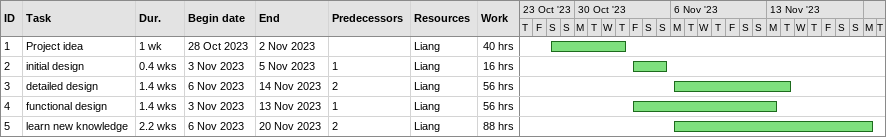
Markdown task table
| ID | Task | Duration | Start | Finish | Predecessors | Resources | Work (h) |
|---|---|---|---|---|---|---|---|
| 1 | Project idea | 1w | 2023-10-28 | 2023-11-02 |  | Liang | 40 |
| 2 | initial design | 0.4w | 2023-11-03 | 2023-11-05 | 1 | Liang | 16 |
| 3 | detailed design | 1.4w | 2023-11-06 | 2023-11-14 | 2 | Liang | 56 |
| 4 | functional design | 1.4w | 2023-11-03 | 2023-11-13 | 1 | Liang | 56 |
| 5 | learn new knowledge | 2.2w | 2023-11-06 | 2023-11-20 | 2 | Liang | 88 |
